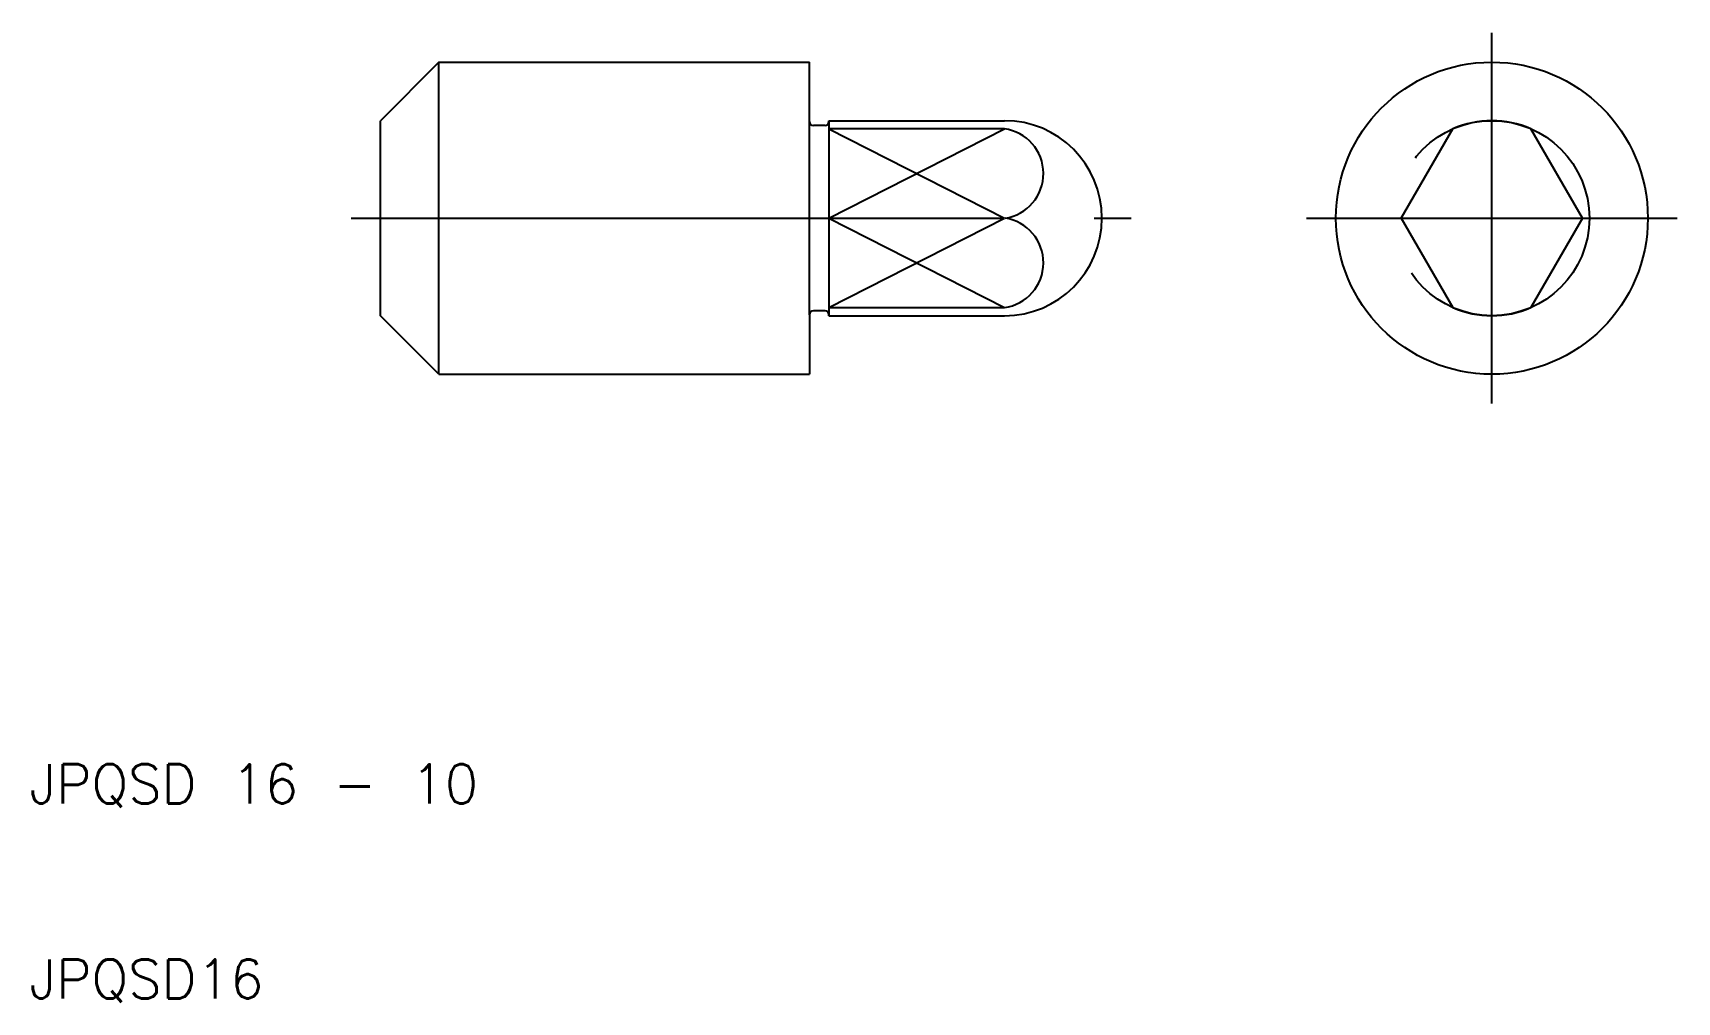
# Model space of a CAD drawing. Extents: x 10.2 to 94.5, y 9.8 to 59.5.
import ezdxf

# ---------------------------------------------------------------- set-up
doc = ezdxf.new("R2010")
doc.units = 0
doc.linetypes.add('CENTER', pattern=[50.8, 31.75, -6.35, 6.35, -6.35])
doc.linetypes.add('DASHED', pattern=[19.05, 12.7, -6.35])
doc.layers.get('0').update_dxf_attribs({"linetype": 'CONTINUOUS'})
doc.layers.add('CENTER', color=1, linetype='CENTER')
doc.styles.get("Standard").update_dxf_attribs({"font": 'txt.shx'})

msp = doc.modelspace()

# ---------------------------------------------------------------- linework, layer by layer
for p, q in [((31, 58), (28, 55)), ((31, 42), (31, 58)), ((31, 42), (31, 58)), ((31, 58), (50, 58)), ((50, 54.95), (50, 58)), ((28, 45), (28, 55)), ((50, 45.05), (50, 54.95)), ((51, 55), (60, 55)), ((51, 54.95), (51, 55)), ((51, 54.95), (51, 45.05)), ((50.8, 54.75), (50.2, 54.75)), ((60, 54.583), (51, 54.583)), ((80.354, 50), (83, 54.583)), ((89.646, 50), (87, 54.583)), ((51, 50), (60, 50)), ((80.354, 50), (83, 45.417)), ((89.646, 50), (87, 45.417)), ((31, 42), (28, 45)), ((50, 45.05), (50, 42)), ((50.8, 45.25), (50.2, 45.25)), ((51, 45.417), (60, 45.417)), ((51, 45), (51, 45.05)), ((51, 45), (60, 45)), ((31, 42), (50, 42))]:
    msp.add_line(p, q)
at = {"color": 3}
for p, q in [((51, 50), (60, 54.583)), ((51, 54.583), (60, 50)), ((51, 50), (60, 45.417)), ((51, 45.417), (60, 50))]:
    msp.add_line(p, q, dxfattribs=at)
msp.add_circle((85, 50), 8)
at = {"color": 3, "linetype": 'DASHED'}
msp.add_circle((85, 50), 5, dxfattribs=at)
for centre, radius, start, end in [((50.2, 54.95), 0.2, 180, 270), ((50.8, 54.95), 0.2, 270, 0), ((60, 50), 5, 270, 90), ((85, 50), 5, 66.42182, 113.57818), ((59.685, 52.289), 2.315, 278.57007, 82.1801), ((59.685, 47.711), 2.315, 277.8199, 81.42993), ((50.2, 45.05), 0.2, 90, 180), ((50.8, 45.05), 0.2, 0, 90), ((85, 50), 5, 246.42182, 293.57818)]:
    msp.add_arc(centre, radius, start, end)
at = {"layer": 'CENTER'}
for p, q in [((85, 40.5), (85, 59.5)), ((26.5, 50), (66.5, 50)), ((75.5, 50), (94.5, 50))]:
    msp.add_line(p, q, dxfattribs=at)

# ---------------------------------------------------------------- texts
for s, p in [('JPQSD 16 - 10', (10, 20)), ('JPQSD16', (10, 10))]:
    msp.add_text(s, height=2).set_placement(p)

doc.saveas('drawing.dxf')
